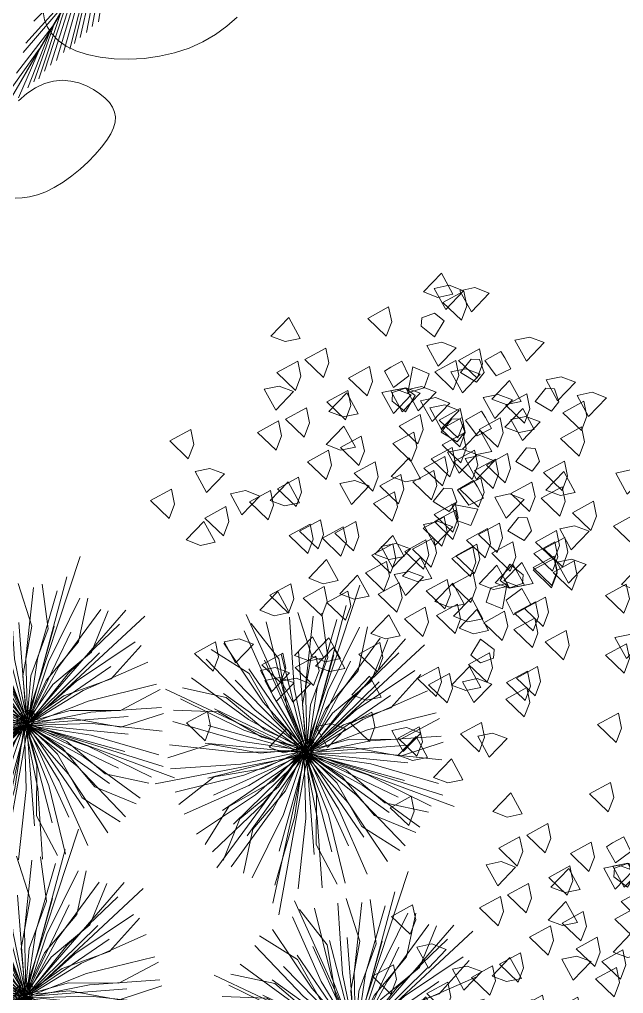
# Model space of a CAD drawing. Header units: metres. Extents: x 2 to 659295185, y -28 to 1124222152.
# Drawn here: x 658249.507 to 658249.962, y 1124155.788 to 1124156.522 of the extents above; entities that cross this region are included whole.
import ezdxf

# ---------------------------------------------------------------- set-up
doc = ezdxf.new("R2010")
doc.units = ezdxf.units.M
doc.header["$MEASUREMENT"] = 0
doc.linetypes.add('0', pattern=[0])
doc.layers.get('0').update_dxf_attribs({"linetype": 'CONTINUOUS'})
doc.layers.add('DPIC_Poligonal P1', color=7, linetype='CONTINUOUS', lineweight=50, true_color=0x46387c)

# ---------------------------------------------------------------- blocks, each defined once
blk = doc.blocks.new('ARREGLO8')
at = {"color": 104, "linetype": 'Continuous', "lineweight": 0}
for points in [[(-0.14163, 0.35098), (-0.13918, 0.37677), (-0.15391, 0.37208), (-0.16374, 0.36036)], [(-0.29285, 0.28507), (-0.26706, 0.28261), (-0.27175, 0.29735), (-0.28348, 0.30717)], [(-0.12773, 0.25815), (-0.12527, 0.28394), (-0.14001, 0.27926), (-0.14983, 0.26753)], [(-0.10455, 0.2628), (-0.10209, 0.28859), (-0.11683, 0.2839), (-0.12665, 0.27217)], [(-0.11798, 0.25316), (-0.11553, 0.27895), (-0.13026, 0.27426), (-0.14009, 0.26254)], [(-0.04891, 0.24887), (-0.04646, 0.27466), (-0.0612, 0.26997), (-0.07102, 0.25825)], [(-0.02366, 0.25725), (0.00213, 0.25479), (-0.00256, 0.26953), (-0.01429, 0.27935)], [(0.05308, 0.23959), (0.05553, 0.26538), (0.0408, 0.26069), (0.03097, 0.24897)], [(-0.10746, 0.21398), (-0.08167, 0.21152), (-0.08636, 0.22626), (-0.09808, 0.23608)], [(-0.01902, 0.21553), (0.00677, 0.21307), (0.00208, 0.22781), (-0.00964, 0.23763)], [(-0.22508, 0.20246), (-0.22263, 0.22825), (-0.23736, 0.22356), (-0.24719, 0.21184)], [(-0.22334, 0.20376), (-0.22088, 0.22955), (-0.23562, 0.22486), (-0.24544, 0.21314)], [(-0.13614, 0.2228), (-0.13614, 0.2056), (-0.11738, 0.20806), (-0.11738, 0.22034), (-0.12911, 0.22771)], [(-0.29288, 0.19912), (-0.29042, 0.22491), (-0.30516, 0.22022), (-0.31498, 0.2085)], [(-0.24652, 0.19912), (-0.24406, 0.22491), (-0.2588, 0.22022), (-0.26862, 0.2085)], [(-0.23677, 0.19413), (-0.23432, 0.21992), (-0.24905, 0.21523), (-0.25888, 0.20351)], [(-0.19448, 0.22366), (-0.20152, 0.20647), (-0.18276, 0.20156), (-0.17573, 0.21629), (-0.18745, 0.22121)], [(-0.06746, 0.19318), (-0.065, 0.21897), (-0.07974, 0.21428), (-0.08956, 0.20256)], [(-0.24671, 0.18828), (-0.24426, 0.21407), (-0.25899, 0.20938), (-0.26882, 0.19766)], [(-0.22221, 0.19029), (-0.19642, 0.18783), (-0.20111, 0.20257), (-0.21283, 0.21239)], [(-0.2152, 0.18441), (-0.18941, 0.18195), (-0.1941, 0.19669), (-0.20582, 0.20651)], [(-0.15697, 0.18436), (-0.13118, 0.18191), (-0.13587, 0.19665), (-0.14759, 0.20647)], [(-0.06571, 0.18056), (-0.06326, 0.20635), (-0.078, 0.20166), (-0.08782, 0.18994)], [(-0.32002, 0.16664), (-0.29423, 0.16418), (-0.29892, 0.17892), (-0.31065, 0.18874)], [(-0.20442, 0.17252), (-0.17863, 0.17006), (-0.18332, 0.1848), (-0.19504, 0.19462)], [(-0.1629, 0.17252), (-0.13711, 0.17006), (-0.1418, 0.1848), (-0.15352, 0.19462)], [(-0.25553, 0.1596), (-0.23834, 0.1596), (-0.2408, 0.17836), (-0.25308, 0.17836), (-0.26044, 0.16664)], [(-0.34387, 0.14343), (-0.34142, 0.16922), (-0.35615, 0.16453), (-0.36598, 0.15281)], [(-0.1629, 0.14882), (-0.13711, 0.14636), (-0.1418, 0.1611), (-0.15352, 0.17093)], [(-0.2697, 0.13879), (-0.26724, 0.16458), (-0.28198, 0.15989), (-0.2918, 0.14816)], [(-0.18625, 0.13415), (-0.18379, 0.15994), (-0.19853, 0.15525), (-0.20836, 0.14352)], [(-0.18156, 0.13284), (-0.1791, 0.15863), (-0.19384, 0.15394), (-0.20366, 0.14222)], [(-0.14009, 0.13284), (-0.13763, 0.15863), (-0.15237, 0.15394), (-0.16219, 0.14222)], [(-0.36551, 0.12925), (-0.36305, 0.15504), (-0.37779, 0.15035), (-0.38761, 0.13863)], [(-0.1629, 0.10735), (-0.13711, 0.1049), (-0.1418, 0.11963), (-0.15352, 0.12946)], [(0.05524, 0.1089), (0.08103, 0.10644), (0.07634, 0.12118), (0.06461, 0.131)], [(-0.37432, 0.10057), (-0.35713, 0.10057), (-0.35959, 0.11933), (-0.37187, 0.11933), (-0.37924, 0.10761)], [(-0.2564, 0.10126), (-0.23921, 0.09423), (-0.23429, 0.11298), (-0.24903, 0.12002), (-0.25394, 0.10829)], [(-0.10744, 0.09702), (-0.10498, 0.12281), (-0.11972, 0.11812), (-0.12954, 0.10639)], [(-0.34391, 0.09499), (-0.31812, 0.09253), (-0.32281, 0.10727), (-0.33453, 0.1171)], [(-0.20525, 0.09133), (-0.2028, 0.11712), (-0.21753, 0.11243), (-0.22736, 0.10071)], [(-0.18748, 0.09133), (-0.18502, 0.11712), (-0.19976, 0.11243), (-0.20959, 0.10071)], [(-0.15786, 0.09133), (-0.15541, 0.11712), (-0.17014, 0.11243), (-0.17997, 0.10071)], [(-0.03759, 0.09499), (-0.0118, 0.09253), (-0.01649, 0.10727), (-0.02821, 0.1171)], [(-0.33589, 0.07974), (-0.33344, 0.10553), (-0.34817, 0.10084), (-0.358, 0.08912)], [(-0.30035, 0.07381), (-0.29789, 0.0996), (-0.31263, 0.09491), (-0.32245, 0.08319)], [(-0.25888, 0.07381), (-0.25643, 0.0996), (-0.27116, 0.09491), (-0.28099, 0.08319)], [(-0.11639, 0.07354), (-0.11394, 0.09933), (-0.12867, 0.09464), (-0.1385, 0.08291)], [(-0.04258, 0.08525), (-0.01679, 0.08279), (-0.02148, 0.09753), (-0.0332, 0.10735)], [(0.00208, 0.07715), (0.00454, 0.10294), (-0.0102, 0.09825), (-0.02002, 0.08653)], [(-0.35783, 0.06717), (-0.33204, 0.06472), (-0.33673, 0.07946), (-0.34845, 0.08928)], [(-0.30017, 0.07532), (-0.27438, 0.07287), (-0.27907, 0.0876), (-0.29079, 0.09743)], [(-0.1629, 0.07181), (-0.13711, 0.06935), (-0.1418, 0.08409), (-0.15352, 0.09392)], [(-0.13417, 0.0676), (-0.13171, 0.09339), (-0.14645, 0.08871), (-0.15627, 0.07698)], [(-0.03295, 0.07181), (-0.00716, 0.06935), (-0.01185, 0.08409), (-0.02357, 0.09392)], [(-0.069, 0.06167), (-0.06655, 0.08746), (-0.08128, 0.08277), (-0.09111, 0.07105)], [(0.02063, 0.0493), (0.02308, 0.07509), (0.00834, 0.0704), (-0.00148, 0.05868)], [(-0.37519, 0.04223), (-0.358, 0.03519), (-0.35308, 0.05395), (-0.36782, 0.06098), (-0.37273, 0.04926)], [(-0.23407, 0.03627), (-0.20828, 0.03381), (-0.21297, 0.04855), (-0.22469, 0.05837)], [(-0.10257, 0.03472), (-0.07678, 0.03227), (-0.08146, 0.047), (-0.09319, 0.05683)], [(0.11334, 0.02609), (0.1158, 0.05188), (0.10106, 0.04719), (0.09124, 0.03547)], [(-0.34182, 0.0145), (-0.33936, 0.04029), (-0.3541, 0.0356), (-0.36392, 0.02388)], [(-0.35063, 0.02347), (-0.33344, 0.02347), (-0.33589, 0.04223), (-0.34817, 0.04223), (-0.35554, 0.03051)], [(-0.23519, 0.0145), (-0.23273, 0.04029), (-0.24747, 0.0356), (-0.25729, 0.02388)], [(-0.11671, 0.01812), (-0.11425, 0.0439), (-0.12899, 0.03922), (-0.13882, 0.02749)], [(-0.25296, 0.00857), (-0.2505, 0.03436), (-0.26524, 0.02967), (-0.27506, 0.01795)], [(-0.04687, 0.01618), (-0.02108, 0.01372), (-0.02577, 0.02846), (-0.03749, 0.03828)], [(-0.3178, 0.00289), (-0.31534, 0.02868), (-0.33008, 0.02399), (-0.33991, 0.01227)], [(-0.18779, 0.00264), (-0.18534, 0.02843), (-0.20008, 0.02374), (-0.2099, 0.01202)], [(-0.19937, -0.02428), (-0.19692, 0.00151), (-0.21165, -0.00318), (-0.22148, -0.0149)], [(-0.13969, -0.04409), (-0.1139, -0.04654), (-0.11859, -0.03181), (-0.13032, -0.02198)], [(-0.3996, -0.05336), (-0.37381, -0.05582), (-0.3785, -0.04108), (-0.39022, -0.03126)], [(-0.24644, -0.05336), (-0.22065, -0.05582), (-0.22534, -0.04108), (-0.23706, -0.03126)], [(-0.05932, -0.08718), (-0.05686, -0.06139), (-0.0716, -0.06608), (-0.08142, -0.0778)], [(-0.05615, -0.08581), (-0.03036, -0.08827), (-0.03505, -0.07353), (-0.04677, -0.06371)], [(-0.2187, -0.12112), (-0.21625, -0.09533), (-0.23098, -0.10002), (-0.24081, -0.11174)], [(-0.26965, -0.14608), (-0.24386, -0.14854), (-0.24855, -0.1338), (-0.26027, -0.12398)], [(-0.09817, -0.16289), (-0.09571, -0.1371), (-0.11045, -0.14179), (-0.12027, -0.15351)]]:
    blk.add_lwpolyline(points, close=True, dxfattribs=at)
at = {"color": 213, "linetype": 'Continuous', "lineweight": 0}
for points in [[(-0.21177, 0.33266), (-0.23756, 0.33511), (-0.23287, 0.32038), (-0.22114, 0.31055)], [(-0.04841, 0.28605), (-0.0742, 0.28851), (-0.06951, 0.27377), (-0.05779, 0.26395)], [(-0.23497, 0.23994), (-0.26076, 0.24239), (-0.25607, 0.22766), (-0.24435, 0.21783)], [(-0.08181, 0.23994), (-0.1076, 0.24239), (-0.10291, 0.22766), (-0.09119, 0.21783)], [(-0.34172, 0.23067), (-0.36751, 0.23312), (-0.36282, 0.21838), (-0.3511, 0.20856)], [(-0.26282, 0.22139), (-0.28861, 0.22385), (-0.28392, 0.20911), (-0.2722, 0.19929)], [(0.00084, 0.21475), (-0.02495, 0.21721), (-0.02026, 0.20247), (-0.00854, 0.19265)], [(-0.37885, 0.15185), (-0.40464, 0.15431), (-0.39995, 0.13957), (-0.38823, 0.12975)], [(-0.24735, 0.15031), (-0.27313, 0.15277), (-0.26845, 0.13803), (-0.25672, 0.1282)], [(0.04482, 0.15266), (0.01903, 0.15512), (0.02371, 0.14038), (0.03544, 0.13056)], [(-0.3718, 0.11769), (-0.39759, 0.12015), (-0.3929, 0.10541), (-0.38118, 0.09559)], [(-0.12358, 0.1194), (-0.14937, 0.12186), (-0.14468, 0.10712), (-0.13296, 0.0973)], [(-0.31851, 0.11477), (-0.3443, 0.11722), (-0.33961, 0.10249), (-0.32789, 0.09266)], [(-0.18125, 0.11125), (-0.20704, 0.11371), (-0.20235, 0.09897), (-0.19063, 0.08915)], [(-0.25921, 0.10292), (-0.285, 0.10537), (-0.28031, 0.09064), (-0.26858, 0.08081)], [(0.03089, 0.09703), (0.0051, 0.09949), (0.00979, 0.08475), (0.02151, 0.07493)], [(-0.13751, 0.09159), (-0.1633, 0.09404), (-0.15861, 0.07931), (-0.14688, 0.06948)], [(-0.31851, 0.07922), (-0.3443, 0.08168), (-0.33961, 0.06694), (-0.32789, 0.05712)], [(-0.25328, 0.08515), (-0.27907, 0.0876), (-0.27438, 0.07287), (-0.26265, 0.06304)], [(0.04053, 0.0836), (0.01474, 0.08605), (0.01943, 0.07132), (0.03115, 0.06149)], [(-0.38349, 0.06841), (-0.40928, 0.07086), (-0.40459, 0.05613), (-0.39287, 0.0463)], [(0.03553, 0.07385), (0.00974, 0.07631), (0.01443, 0.06157), (0.02615, 0.05175)], [(-0.31851, 0.03776), (-0.3443, 0.04021), (-0.33961, 0.02547), (-0.32789, 0.01565)], [(-0.277, 0.04368), (-0.30279, 0.04614), (-0.2981, 0.0314), (-0.28638, 0.02157)], [(-0.277, 0.03183), (-0.30279, 0.03429), (-0.2981, 0.01955), (-0.28638, 0.00973)], [(0.03553, 0.02749), (0.00974, 0.02995), (0.01443, 0.01521), (0.02615, 0.00539)], [(-0.16139, 0.01994), (-0.18718, 0.0224), (-0.18249, 0.00766), (-0.17077, -0.00216)], [(-0.277, 0.01406), (-0.30279, 0.01652), (-0.2981, 0.00178), (-0.28638, -0.00805)], [(-0.32444, 0.00221), (-0.35023, 0.00467), (-0.34554, -0.01007), (-0.33382, -0.01989)], [(-0.30803, -0.01744), (-0.28459, -0.00516), (-0.29865, 0.00467), (-0.31272, -0.00024)], [(-0.26621, 0.00217), (-0.292, 0.00462), (-0.28731, -0.01011), (-0.27559, -0.01994)], [(-0.26818, -0.01252), (-0.26818, 0.00467), (-0.28693, 0.00221), (-0.28693, -0.01007), (-0.27521, -0.01744)], [(-0.38813, -0.00577), (-0.41392, -0.00331), (-0.40923, -0.01805), (-0.39751, -0.02787)], [(-0.25921, -0.00371), (-0.285, -0.00126), (-0.28031, -0.01599), (-0.26858, -0.02582)], [(-0.34527, -0.03622), (-0.34527, -0.01903), (-0.36403, -0.02148), (-0.36403, -0.03376), (-0.35231, -0.04113)], [(-0.28693, -0.03709), (-0.2799, -0.01989), (-0.29865, -0.01498), (-0.30569, -0.02972), (-0.29397, -0.03463)], [(-0.37395, -0.0274), (-0.39974, -0.02495), (-0.39505, -0.03968), (-0.38333, -0.04951)], [(-0.08512, -0.05998), (-0.11091, -0.05753), (-0.10622, -0.07226), (-0.0945, -0.08209)], [(-0.18856, -0.09849), (-0.21435, -0.09603), (-0.20966, -0.11077), (-0.19794, -0.12059)], [(-0.08048, -0.10171), (-0.10627, -0.09925), (-0.10158, -0.11399), (-0.08985, -0.12381)]]:
    blk.add_lwpolyline(points, close=True, dxfattribs=at)
at = {"color": 40, "linetype": 'Continuous', "lineweight": 0}
for points in [[(-0.20136, 0.31403), (-0.1989, 0.33982), (-0.21364, 0.33513), (-0.22346, 0.32341)], [(-0.30798, 0.23977), (-0.30553, 0.26556), (-0.32026, 0.26087), (-0.33009, 0.24915)], [(-0.23381, 0.22121), (-0.23135, 0.247), (-0.24609, 0.24231), (-0.25591, 0.23059)], [(-0.18745, 0.22121), (-0.18499, 0.247), (-0.19973, 0.24231), (-0.20955, 0.23059)], [(-0.16427, 0.22585), (-0.16181, 0.25164), (-0.17655, 0.24695), (-0.18637, 0.23523)], [(-0.1777, 0.21621), (-0.17525, 0.242), (-0.18998, 0.23731), (-0.19981, 0.22559)], [(-0.10864, 0.21192), (-0.10618, 0.23771), (-0.12092, 0.23302), (-0.13074, 0.2213)], [(-0.00665, 0.20264), (-0.00419, 0.22843), (-0.01893, 0.22374), (-0.02875, 0.21202)], [(-0.2848, 0.16551), (-0.28235, 0.1913), (-0.29708, 0.18661), (-0.30691, 0.17489)], [(-0.21063, 0.16087), (-0.20817, 0.18666), (-0.22291, 0.18197), (-0.23273, 0.17025)], [(-0.30644, 0.15133), (-0.30398, 0.17712), (-0.31872, 0.17243), (-0.32854, 0.16071)], [(-0.12718, 0.15623), (-0.12472, 0.18202), (-0.13946, 0.17733), (-0.14929, 0.16561)], [(-0.16134, 0.14918), (-0.15888, 0.17497), (-0.17362, 0.17028), (-0.18345, 0.15856)], [(-0.31526, 0.12266), (-0.29806, 0.12266), (-0.30052, 0.14141), (-0.3128, 0.14141), (-0.32017, 0.12969)], [(-0.04837, 0.1191), (-0.04591, 0.14489), (-0.06065, 0.1402), (-0.07047, 0.12848)], [(-0.27682, 0.10183), (-0.27437, 0.12761), (-0.2891, 0.12293), (-0.29893, 0.1112)], [(-0.26497, 0.09589), (-0.26252, 0.12168), (-0.27726, 0.11699), (-0.28708, 0.10527)], [(-0.24128, 0.09589), (-0.23882, 0.12168), (-0.25356, 0.11699), (-0.26338, 0.10527)], [(-0.19981, 0.09589), (-0.19736, 0.12168), (-0.21209, 0.11699), (-0.22192, 0.10527)], [(-0.16427, 0.09589), (-0.16181, 0.12168), (-0.17655, 0.11699), (-0.18637, 0.10527)], [(-0.31612, 0.06431), (-0.29893, 0.05728), (-0.29402, 0.07604), (-0.30875, 0.08307), (-0.31366, 0.07135)], [(-0.26497, 0.05438), (-0.26252, 0.08017), (-0.27726, 0.07548), (-0.28708, 0.06376)], [(-0.2472, 0.05438), (-0.24475, 0.08017), (-0.25948, 0.07548), (-0.26931, 0.06376)], [(-0.23536, 0.05438), (-0.2329, 0.08017), (-0.24764, 0.07548), (-0.25746, 0.06376)], [(-0.21758, 0.05438), (-0.21513, 0.08017), (-0.22986, 0.07548), (-0.23969, 0.06376)], [(-0.27687, 0.04359), (-0.27441, 0.06938), (-0.28915, 0.0647), (-0.29897, 0.05297)], [(-0.28275, 0.03659), (-0.28029, 0.06238), (-0.29503, 0.05769), (-0.30485, 0.04597)], [(-0.29156, 0.04556), (-0.27437, 0.04556), (-0.27682, 0.06431), (-0.2891, 0.06431), (-0.29647, 0.05259)], [(-0.17612, 0.03659), (-0.17366, 0.06238), (-0.1884, 0.05769), (-0.19822, 0.04597)], [(-0.05764, 0.0402), (-0.05519, 0.06599), (-0.06992, 0.0613), (-0.07975, 0.04958)], [(-0.19389, 0.03066), (-0.19143, 0.05645), (-0.20617, 0.05176), (-0.21599, 0.04004)], [(-0.12872, 0.02473), (-0.12627, 0.05052), (-0.14101, 0.04583), (-0.15083, 0.0341)], [(-0.0391, 0.01235), (-0.03664, 0.03814), (-0.05138, 0.03345), (-0.0612, 0.02173)], [(0.05362, -0.01085), (0.05608, 0.01494), (0.04134, 0.01025), (0.03152, -0.00148)], [(-0.37752, -0.03406), (-0.37507, -0.00827), (-0.3898, -0.01296), (-0.39963, -0.02468)], [(-0.16778, -0.04137), (-0.16532, -0.01558), (-0.18006, -0.02027), (-0.18988, -0.03199)], [(-0.25909, -0.06123), (-0.25664, -0.03544), (-0.27138, -0.04013), (-0.2812, -0.05185)], [(-0.18745, -0.08511), (-0.18499, -0.05932), (-0.19973, -0.06401), (-0.20955, -0.07573)], [(-0.15963, -0.09904), (-0.15718, -0.07325), (-0.17191, -0.07794), (-0.18174, -0.08966)], [(-0.0391, -0.14081), (-0.03664, -0.11502), (-0.05138, -0.11971), (-0.0612, -0.13143)]]:
    blk.add_lwpolyline(points, close=True, dxfattribs=at)
at = {"color": 3, "linetype": 'Continuous', "lineweight": 0}
for points in [[(-0.24826, 0.27672), (-0.2458, 0.30251), (-0.26054, 0.29782), (-0.27037, 0.2861)], [(-0.17409, 0.25815), (-0.17163, 0.28394), (-0.18637, 0.27926), (-0.19619, 0.26753)], [(-0.15091, 0.19782), (-0.14845, 0.22361), (-0.16319, 0.21892), (-0.17301, 0.2072)], [(-0.21324, 0.1991), (-0.21324, 0.18191), (-0.19448, 0.18436), (-0.19448, 0.19665), (-0.2062, 0.20401)], [(-0.17338, 0.20401), (-0.19683, 0.19173), (-0.18276, 0.18191), (-0.16869, 0.18682)], [(0.01135, 0.15605), (0.01381, 0.18184), (-0.00093, 0.17715), (-0.01075, 0.16543)], [(-0.2171, 0.13877), (-0.21464, 0.16456), (-0.22938, 0.15987), (-0.23921, 0.14815)], [(-0.20525, 0.13284), (-0.2028, 0.15863), (-0.21753, 0.15394), (-0.22736, 0.14222)], [(-0.10455, 0.13284), (-0.10209, 0.15863), (-0.11683, 0.15394), (-0.12665, 0.14222)], [(-0.03759, 0.14135), (-0.0118, 0.13889), (-0.01649, 0.15363), (-0.02821, 0.16346)], [(-0.09792, 0.11817), (-0.07213, 0.11571), (-0.07682, 0.13045), (-0.08855, 0.14028)], [(-0.23675, 0.12236), (-0.22447, 0.09892), (-0.21464, 0.11298), (-0.21956, 0.12705)], [(-0.23184, 0.08251), (-0.21464, 0.08251), (-0.2171, 0.10126), (-0.22938, 0.10126), (-0.23675, 0.08954)], [(-0.10962, 0.06888), (-0.08383, 0.06643), (-0.08852, 0.08116), (-0.10024, 0.09099)], [(-0.10806, -0.00442), (-0.1056, 0.02137), (-0.12034, 0.01668), (-0.13016, 0.00496)], [(-0.09817, -0.00973), (-0.09571, 0.01606), (-0.11045, 0.01137), (-0.12027, -0.00035)], [(-0.2186, -0.03482), (-0.19281, -0.03727), (-0.19749, -0.02254), (-0.20922, -0.01271)], [(-0.12773, -0.04816), (-0.12527, -0.02238), (-0.14001, -0.02706), (-0.14983, -0.03879)], [(-0.22685, -0.06346), (-0.22439, -0.03767), (-0.23913, -0.04235), (-0.24895, -0.05408)], [(-0.09991, -0.06209), (-0.09745, -0.0363), (-0.11219, -0.04099), (-0.12202, -0.05271)], [(-0.31816, -0.08331), (-0.31571, -0.05752), (-0.33044, -0.06221), (-0.34027, -0.07394)], [(-0.24652, -0.1072), (-0.24406, -0.08141), (-0.2588, -0.0861), (-0.26862, -0.09782)]]:
    blk.add_lwpolyline(points, close=True, dxfattribs=at)
blk = doc.blocks.new('PINO1')
at = {"color": 100, "linetype": '0', "lineweight": 0}
for p, q in [((-0.0061, 0.0127), (-0.4348, 1.1806)), ((0.0243, 0.0255), (0.1947, 1.1345)), ((0.0122, 0), (0.0608, 1.0835)), ((0.0157, -0.0137), (-0.1494, 0.7131)), ((0.0108, -0.0141), (0.1042, 0.7253)), ((0.018, -0.0129), (-0.2708, 0.6742)), ((0.0084, -0.0136), (0.2288, 0.6983)), ((0.0426, 0), (-0.943, 0.5099)), ((0.0221, -0.0101), (-0.4843, 0.5368)), ((0.0021, -0.0099), (0.5489, 0.4964)), ((0.0237, -0.0082), (-0.5699, 0.4424)), ((0.0005, -0.008), (0.627, 0.3957)), ((0.0061, 0), (0.9673, 0.3697)), ((0.0243, 0.0127), (1.0829, 0.3569)), ((0.0249, -0.0061), (-0.6379, 0.3346)), ((-0.0007, -0.0059), (0.6864, 0.2829)), ((0.0258, -0.0038), (-0.6862, 0.2166)), ((-0.0015, -0.0035), (0.7253, 0.1615)), ((0.0262, -0.0014), (-0.7132, 0.0921)), ((0.0262, 0.0011), (-0.7181, -0.0353)), ((0.0258, 0.0035), (-0.7009, -0.1615)), ((0.025, 0.0059), (-0.662, -0.2829)), ((0.0238, 0.008), (-0.6027, -0.3957)), ((0.0204, 0.0115), (-0.4302, -0.5821)), ((0.0183, 0.0127), (-0.3224, -0.6501)), ((0.0159, 0.0136), (-0.2045, -0.6983)), ((0.0135, 0.0141), (-0.0799, -0.7253)), ((-0.0183, 0), (0.0192, -1.0452)), ((-0.0019, -0.0011), (0.7425, 0.0353)), ((-0.0014, 0.0038), (0.7105, -0.2166)), ((-0.0006, 0.0061), (0.6623, -0.3346)), ((0.0007, 0.0082), (0.5943, -0.4424)), ((0.0023, 0.0101), (0.5086, -0.5368)), ((0.0063, 0.0129), (0.2951, -0.6742)), ((0.0111, 0.0141), (0.0474, -0.7303)), ((0.0183, 0.0127), (0.578, -1.0325)), ((0.0183, -0.0127), (-1.0647, -0.2677)), ((0.0183, -0.0127), (-0.7024, -0.8472)), ((0.0183, -0.0255), (0.4928, -0.9943))]:
    blk.add_line(p, q, dxfattribs=at)
at = {"color": 3, "linetype": '0', "lineweight": 0}
blk.add_line((-0.0061, 0.051), (-0.4198, 1.007), dxfattribs=at)
at = {"color": 104, "linetype": '0', "lineweight": 0}
for points in [[(-0.008, 0.058), (-0.0747, 0.332), (-0.0628, 0.6932), (-0.2054, 0.9815)], [(-0.0001, 0.0577), (-0.0182, 0.3391), (0.0562, 0.6927), (-0.0342, 1.0014)], [(0.0054, 0.0352), (-0.1439, 0.4487), (-0.2509, 0.9443)], [(0.0115, 0.0348), (-0.0637, 0.4679), (-0.083, 0.9746)], [(0.0149, 0.0529), (0.0942, 0.3235), (0.285, 0.6304), (0.3057, 0.9514)], [(0.0175, 0.0334), (0.0186, 0.4729), (0.0876, 0.9752)], [(0.0231, 0.0309), (0.1005, 0.4635), (0.2557, 0.9463)], [(-0.0234, 0.0546), (-0.1797, 0.2893), (-0.2921, 0.6327), (-0.5248, 0.8549)], [(0.0282, 0.0275), (0.1796, 0.4401), (0.4162, 0.8885)], [(-0.0066, 0.0329), (-0.2883, 0.3703), (-0.5583, 0.7995)], [(0.0273, 0.0434), (0.1944, 0.2705), (0.4787, 0.4936), (0.6079, 0.7882)], [(0.0326, 0.0232), (0.2534, 0.4033), (0.5643, 0.8038)], [(-0.0304, 0.051), (-0.2251, 0.2549), (-0.3954, 0.5736), (-0.6631, 0.7521)], [(-0.0122, 0.0302), (-0.3481, 0.3135), (-0.6886, 0.6893)], [(0.0322, 0.0371), (0.2361, 0.2318), (0.5548, 0.4021), (0.7332, 0.6698)], [(0.0362, 0.0182), (0.3196, 0.3542), (0.6954, 0.6947)], [(0.0389, 0.0127), (0.3764, 0.2944), (0.8056, 0.5644)], [(-0.0171, 0.0265), (-0.3972, 0.2473), (-0.7977, 0.5582)], [(-0.042, 0.0404), (-0.2947, 0.1654), (-0.5638, 0.4066), (-0.8764, 0.4828)], [(-0.0214, 0.0221), (-0.434, 0.1735), (-0.8824, 0.4102)], [(0.0407, 0.0068), (0.4219, 0.2256), (0.8914, 0.417)], [(-0.0248, 0.017), (-0.4575, 0.0944), (-0.9402, 0.2496)], [(0.0392, 0.0147), (0.3132, 0.0813), (0.6743, 0.0695), (0.9627, 0.2121)], [(0.0413, 0.0007), (0.4547, 0.15), (0.9504, 0.2569)], [(-0.0493, 0.0264), (-0.3295, 0.0575), (-0.6649, 0.1921), (-0.9846, 0.1568)], [(-0.0273, 0.0114), (-0.4668, 0.0125), (-0.9691, 0.0815)], [(0.0409, -0.0054), (0.474, 0.0698), (0.9807, 0.0891)], [(-0.0514, 0.0108), (-0.3253, -0.0558), (-0.6865, -0.044), (-0.9749, -0.1866)], [(-0.0287, 0.0054), (-0.4618, -0.0698), (-0.9685, -0.0891)], [(-0.0503, 0.003), (-0.3086, -0.1102), (-0.6663, -0.1613), (-0.9255, -0.3518)], [(0.0389, 0.0068), (0.3202, 0.0248), (0.6738, -0.0495), (0.9826, 0.0408)], [(-0.0292, -0.0007), (-0.4426, -0.15), (-0.9382, -0.2569)], [(-0.0285, -0.0068), (-0.4097, -0.2256), (-0.8793, -0.417)], [(-0.0268, -0.0127), (-0.3642, -0.2944), (-0.7934, -0.5644)], [(-0.0443, -0.0116), (-0.2483, -0.2063), (-0.5669, -0.3766), (-0.7454, -0.6443)], [(-0.0241, -0.0182), (-0.3075, -0.3542), (-0.6832, -0.6947)], [(-0.0204, -0.0232), (-0.2412, -0.4033), (-0.5521, -0.8038)], [(-0.0337, -0.0232), (-0.1588, -0.2759), (-0.4, -0.545), (-0.4761, -0.8575)], [(-0.016, -0.0275), (-0.1674, -0.4401), (-0.4041, -0.8885)], [(-0.0109, -0.0309), (-0.0883, -0.4635), (-0.2436, -0.9463)], [(-0.0197, -0.0305), (-0.0508, -0.3107), (-0.1855, -0.646), (-0.1501, -0.9658)], [(-0.0053, -0.0334), (-0.0064, -0.4729), (-0.0754, -0.9752)], [(-0.012, -0.0322), (0.006, -0.3136), (-0.0683, -0.6672), (0.022, -0.9759)], [(-0.0041, -0.0325), (0.0625, -0.3065), (0.0507, -0.6677), (0.1933, -0.956)], [(0.0007, -0.0348), (0.0759, -0.4679), (0.0951, -0.9746)], [(0.0068, -0.0352), (0.1561, -0.4487), (0.263, -0.9443)], [(0.0188, -0.0329), (0.3005, -0.3703), (0.5705, -0.7995)], [(0.0243, -0.0302), (0.3603, -0.3135), (0.7007, -0.6893)], [(0.0245, -0.0207), (0.2517, -0.1877), (0.4748, -0.472), (0.7694, -0.6012)], [(0.0293, -0.0265), (0.4094, -0.2473), (0.8099, -0.5582)], [(0.0335, -0.0221), (0.4462, -0.1735), (0.8946, -0.4102)], [(0.037, -0.017), (0.4696, -0.0944), (0.9523, -0.2496)], [(0.0371, -0.0009), (0.3174, -0.032), (0.6527, -0.1666), (0.9725, -0.1313)], [(0.0394, -0.0114), (0.479, -0.0125), (0.9813, -0.0815)]]:
    blk.add_lwpolyline(points, dxfattribs=at)
at = {"color": 100, "linetype": '0', "lineweight": 0}
blk.add_lwpolyline([(-0.0007, 0.0346), (-0.2195, 0.4158), (-0.4109, 0.8853)], dxfattribs=at)
blk.add_lwpolyline([(-0.0707, -0.0018), (-0.0657, -0.0148), (-0.0576, -0.0262), (-0.0473, -0.0359), (-0.0354, -0.0436), (-0.0226, -0.0491), (-0.0097, -0.0521), (0.0027, -0.0524), (0.0139, -0.0498), (0.0231, -0.0442), (0.0305, -0.036), (0.0361, -0.0256), (0.0398, -0.0135), (0.0419, -0.0002), (0.0424, 0.0138), (0.0413, 0.028), (0.0387, 0.042), (0.0347, 0.0552), (0.0293, 0.0673), (0.0229, 0.0779), (0.0154, 0.0867), (0.0071, 0.0933), (-0.0019, 0.0972), (-0.0116, 0.0982), (-0.0216, 0.0959), (-0.032, 0.0901), (-0.0421, 0.0811), (-0.0515, 0.0698), (-0.0598, 0.0566), (-0.0663, 0.0422), (-0.0707, 0.0273), (-0.0723, 0.0124)], close=True, dxfattribs=at)
at = {"color": 12, "linetype": '0', "lineweight": 0}
blk.add_lwpolyline([(0.0129, -0.0346), (0.2317, -0.4158), (0.4231, -0.8853)], dxfattribs=at)
blk = doc.blocks.new('JUNIPER1')
at = {"color": 104, "linetype": 'Continuous', "lineweight": 0}
for p, q in [((-0.0097, -0.5208), (0.1242, -0.7604)), ((-0.0077, -0.5417), (0.1189, -0.782)), ((-0.0052, -0.5685), (0.1165, -0.8063)), ((-0.0031, -0.5894), (0.1113, -0.8279)), ((-0.0005, -0.6132), (0.1088, -0.8522)), ((0.0017, -0.6339), (0.1086, -0.8732)), ((0.0034, -0.649), (-0.0223, -0.874)), ((0.0047, -0.6609), (0.1005, -0.8921)), ((0.009, -0.6965), (0.0987, -0.9223)), ((0.0126, -0.7266), (-0.0004, -0.9381)), ((0.0133, -0.7321), (0.0935, -0.9439)), ((0.0175, -0.765), (0.01, -0.9641)), ((0.0182, -0.7705), (0.091, -0.9682)), ((0.0229, -0.8065), (0.0914, -0.9952)), ((0.0273, -0.8393), (0.0855, -1.0109)), ((0.0293, -0.8539), (0.0313, -1.0222)), ((0.0301, -0.8598), (0.0831, -1.0352)), ((0.038, -0.9162), (0.0798, -1.0746)), ((0.0397, -0.928), (0.0477, -1.0808))]:
    blk.add_line(p, q, dxfattribs=at)
at = {"color": 100, "linetype": 'Continuous', "lineweight": 0}
for points in [[(0.0715, -1.1438), (-0.0263, -0.4843), (-0.0283, -0.0046)], [(0.0715, -1.1438), (-0.0145, -0.5396), (-0.0194, -0.2779), (-0.0201, -0.0019)]]:
    blk.add_lwpolyline(points, dxfattribs=at)
blk = doc.blocks.new('PIEDRA5')
at = {"color": 42, "linetype": '0', "lineweight": 0}
for points in [[(0.6031, 0.2469), (0.5958, 0.2081), (0.5848, 0.1689), (0.5696, 0.1298), (0.55, 0.0917), (0.5259, 0.055), (0.498, 0.0204), (0.4672, -0.0116), (0.4344, -0.0406), (0.4003, -0.0661), (0.366, -0.0876), (0.3323, -0.1046), (0.3, -0.1167), (0.2699, -0.1234), (0.2423, -0.1249), (0.217, -0.1217), (0.1943, -0.1141), (0.1741, -0.1023), (0.1564, -0.0868)], [(0.2598, -0.3309), (0.266, -0.2999), (0.2751, -0.2712), (0.2875, -0.2458), (0.3032, -0.2245), (0.3217, -0.2072), (0.3422, -0.1935), (0.3641, -0.1833), (0.3865, -0.1763), (0.4088, -0.172), (0.4302, -0.1703), (0.45, -0.1708), (0.4676, -0.1734), (0.4829, -0.1781), (0.4959, -0.1852), (0.5068, -0.1948), (0.5155, -0.2071), (0.5221, -0.2224), (0.5266, -0.2408), (0.5292, -0.2625), (0.5298, -0.2875), (0.5285, -0.3152), (0.5253, -0.3447), (0.5203, -0.375), (0.5136, -0.4053), (0.5051, -0.4348), (0.495, -0.4625), (0.4833, -0.4875), (0.4701, -0.5092), (0.4558, -0.5277), (0.4408, -0.5433), (0.4255, -0.5563)]]:
    blk.add_lwpolyline(points, dxfattribs=at)

msp = doc.modelspace()

# ---------------------------------------------------------------- block references
at = {"layer": 'DPIC_Poligonal P1', "lineweight": 0}
for name, p, xscale, yscale, zscale, rotation in [('JUNIPER1', (658249.6649, 1124156.69674), 0.2624999998370828, 0.2624999998370828, 0.2624999998370828, 321.6262079768554), ('PIEDRA5', (658249.50681, 1124156.57093), 0.2624999998370828, 0.2624999998370828, 0.2624999998370828, 321.6262079768554), ('ARREGLO8', (658249.67035, 1124156.07071), 0.7500000000435973, 0.7500000000435973, 0.7500000000435973, 231.6262079768598), ('PINO1', (658249.51156, 1124155.99166), 0.1049999999135244, 0.1049999999135244, 0.1049999999135244, 321.6262080324713), ('PINO1', (658249.72233, 1124155.96998), 0.1049999999135244, 0.1049999999135244, 0.1049999999135244, 321.6262080324713), ('ARREGLO8', (658249.83764, 1124155.71252), 0.7500000000435973, 0.7500000000435973, 0.7500000000435973, 231.6262079768598), ('PINO1', (658249.51032, 1124155.78635), 0.1049999999135244, 0.1049999999135244, 0.1049999999135244, 321.6262080324713), ('PINO1', (658249.75882, 1124155.75438), 0.1049999999135244, 0.1049999999135244, 0.1049999999135244, 321.6262080324713)]:
    msp.add_blockref(name, p, dxfattribs=dict(at, xscale=xscale, yscale=yscale, zscale=zscale, rotation=rotation))

doc.saveas('drawing.dxf')
